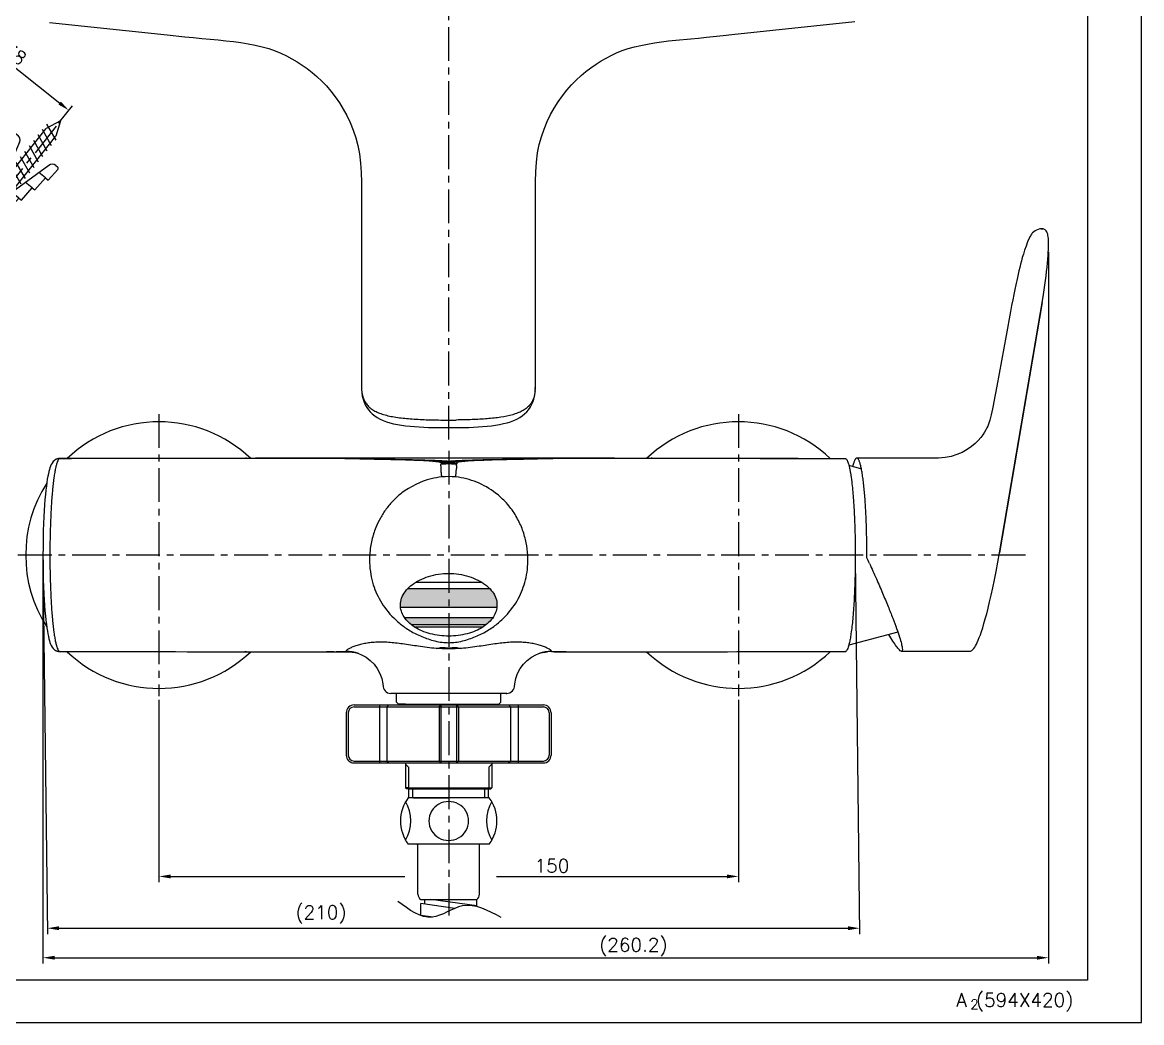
# Model space of a CAD drawing. Extents: x 33214 to 33808, y -33857 to -33437.
# Drawn here: x 33517.8 to 33807.5, y -33857 to -33598.2 of the extents above; entities that cross this region are included whole.
import ezdxf

# ---------------------------------------------------------------- set-up
doc = ezdxf.new("R2010")
doc.units = 0
doc.header["$LTSCALE"] = 7
doc.header["$MEASUREMENT"] = 0
doc.linetypes.add('CENTER', pattern=[2, 1.25, -0.25, 0.25, -0.25])
doc.layers.get('0').update_dxf_attribs({"color": 2, "linetype": 'CONTINUOUS'})
for name, color, linetype in [('00_COMPONENTS', 7, 'CONTINUOUS'), ('08_ALL_FEATURES', 7, 'CONTINUOUS'), ('CL', 1, 'CENTER'), ('D', 2, 'CONTINUOUS'), ('DWG', 7, 'CONTINUOUS'), ('TRINITY_FB_BODY-SHAPE', 7, 'CONTINUOUS'), ('TXT', 4, 'CONTINUOUS')]:
    doc.layers.add(name, color=color, linetype=linetype)
doc.styles.add('GHS', font='romans', dxfattribs={"bigfont": 'ghs'})
pattern_1 = [(0, (20386.34766, -23486.2582), (0, 0.216506351), [0.125, -0.25]), (120, (20386.34766, -23486.2582), (-0.1875, -0.1082531755), [0.125, -0.25]), (60, (20386.47266, -23486.2582), (-0.1875, 0.1082531755), [0.125, -0.25])]

# ---------------------------------------------------------------- blocks, each defined once
blk = doc.blocks.new('S')
at = {"layer": 'DWG', "color": 2}
for p, q in [((5596.35, 3276.4), (5600.01, 3276.61)), ((5568.04, 3273.82), (5567.54, 3273.82)), ((5567.54, 3264.82), (5567.54, 3273.82)), ((5568.04, 3273.82), (5568.04, 3269.32)), ((5568.04, 3273.82), (5570.94, 3270.92)), ((5587.98, 3274.17), (5592.17, 3274.41)), ((5587.98, 3273.36), (5587.98, 3274.17)), ((5599.43, 3274.15), (5587.98, 3271.06)), ((5592.17, 3275.28), (5596.35, 3275.51)), ((5592.17, 3274.41), (5592.17, 3275.28)), ((5592.17, 3274.41), (5592.17, 3272.19)), ((5596.35, 3275.51), (5596.35, 3276.4)), ((5596.35, 3275.51), (5596.35, 3273.32)), ((5600.54, 3276.11), (5600.54, 3275.6)), ((5570.94, 3270.92), (5575.79, 3270.92)), ((5570.94, 3270.92), (5570.94, 3267.72)), ((5583.79, 3272.32), (5575.79, 3272.32)), ((5575.79, 3272.32), (5575.79, 3269.32)), ((5583.79, 3273.12), (5587.98, 3273.36)), ((5583.79, 3272.32), (5583.79, 3273.12)), ((5583.79, 3266.32), (5583.79, 3272.32)), ((5587.82, 3267.72), (5589.37, 3271.57)), ((5587.98, 3273.36), (5587.98, 3269.32)), ((5587.98, 3270.92), (5606.46, 3270.92)), ((5589.37, 3267.07), (5591.18, 3271.57)), ((5591.18, 3267.07), (5592.99, 3271.57)), ((5592.99, 3267.07), (5594.8, 3271.57)), ((5594.8, 3267.07), (5596.61, 3271.57)), ((5596.61, 3267.07), (5598.42, 3271.57)), ((5598.42, 3267.07), (5600.23, 3271.57)), ((5600.23, 3267.07), (5602.04, 3271.57)), ((5602.04, 3267.07), (5603.85, 3271.57)), ((5603.85, 3267.07), (5605.66, 3271.57)), ((5605.66, 3267.07), (5607.47, 3271.57)), ((5610.33, 3269.33), (5606.46, 3270.92)), ((5568.04, 3264.82), (5568.04, 3269.32)), ((5575.79, 3266.32), (5575.79, 3269.32)), ((5587.98, 3265.28), (5587.98, 3269.32)), ((5610.33, 3269.33), (5606.47, 3267.72)), ((5568.04, 3264.82), (5570.94, 3267.72)), ((5570.94, 3267.72), (5575.79, 3267.72)), ((5583.79, 3266.32), (5575.79, 3266.32)), ((5583.79, 3266.32), (5583.79, 3265.52)), ((5583.79, 3265.52), (5587.98, 3265.28)), ((5587.98, 3267.72), (5606.46, 3267.72)), ((5599.43, 3264.49), (5587.98, 3267.59)), ((5587.98, 3265.28), (5587.98, 3264.47)), ((5592.17, 3264.23), (5592.17, 3266.45)), ((5596.35, 3263.13), (5596.35, 3265.32)), ((5567.54, 3264.82), (5568.04, 3264.82)), ((5587.98, 3264.47), (5592.17, 3264.23)), ((5592.17, 3264.23), (5592.17, 3263.37)), ((5592.17, 3263.37), (5596.35, 3263.13)), ((5596.35, 3263.13), (5596.35, 3262.24)), ((5596.35, 3262.24), (5600.01, 3262.03)), ((5600.54, 3263.04), (5600.54, 3262.53))]:
    blk.add_line(p, q, dxfattribs=at)
for centre, radius, start, end in [((5600.04, 3276.11), 0.5, 0.0005, 93.2254), ((5599.04, 3275.6), 1.5, 285.1209, 0.0005), ((5599.04, 3263.04), 1.5, 0.0005, 74.8801), ((5600.04, 3262.53), 0.5, 266.7756, 0.0005)]:
    blk.add_arc(centre, radius, start, end, dxfattribs=at)

msp = doc.modelspace()

# ---------------------------------------------------------------- hatches: boundary and pattern name
at = {"layer": 'D'}
h = msp.add_hatch(dxfattribs=at)
h.set_pattern_fill('HEX', color=256)
h.set_pattern_definition(pattern_1)
edge = h.paths.add_edge_path()
edge.add_line((33628.17, -33744.66), (33617.6, -33744.66))
edge.add_spline(control_points=[(33617.6, -33744.66), (33617.48, -33744.79), (33617.22, -33745.07), (33616.99, -33745.36), (33616.87, -33745.53)], knot_values=[0, 0, 0, 0, 0.203479, 0.442505, 0.442505, 0.442505, 0.442505], degree=3, periodic=0)
edge.add_spline(control_points=[(33616.87, -33745.53), (33616.49, -33746.04), (33615.89, -33747.13), (33615.67, -33748.36), (33615.67, -33748.95)], knot_values=[0, 0, 0, 0, 0.515282, 1, 1, 1, 1], degree=3, periodic=0)
edge.add_spline(control_points=[(33615.67, -33748.95), (33615.67, -33749.14), (33615.68, -33749.33), (33615.71, -33749.52)], knot_values=[0.964958, 0.964958, 0.964958, 0.964958, 1, 1, 1, 1], degree=3, periodic=0)
edge.add_line((33615.71, -33749.52), (33628.17, -33749.52))
edge.add_line((33628.17, -33749.52), (33628.17, -33744.66))
edge = h.paths.add_edge_path()
edge.add_spline(control_points=[(33640.67, -33748.95), (33640.67, -33748.36), (33640.46, -33747.13), (33639.85, -33746.04), (33639.48, -33745.53)], knot_values=[0, 0, 0, 0, 0.484718, 1, 1, 1, 1], degree=3, periodic=0)
edge.add_spline(control_points=[(33639.48, -33745.53), (33639.26, -33745.22), (33639.01, -33744.93), (33638.74, -33744.66)], knot_values=[0.557871, 0.557871, 0.557871, 0.557871, 1, 1, 1, 1], degree=3, periodic=0)
edge.add_line((33638.74, -33744.66), (33628.17, -33744.66))
edge.add_line((33628.17, -33744.66), (33628.17, -33749.52))
edge.add_line((33628.17, -33749.52), (33640.64, -33749.52))
edge.add_spline(control_points=[(33640.64, -33749.52), (33640.66, -33749.33), (33640.67, -33749.14), (33640.67, -33748.95)], knot_values=[0, 0, 0, 0, 0.035042, 0.035042, 0.035042, 0.035042], degree=3, periodic=0)
h = msp.add_hatch(dxfattribs=at)
h.set_pattern_fill('HEX', color=256)
h.set_pattern_definition(pattern_1)
edge = h.paths.add_edge_path()
edge.add_line((33628.17, -33752.16), (33616.71, -33752.16))
edge.add_spline(control_points=[(33616.71, -33752.16), (33617.02, -33752.62), (33617.58, -33753.26), (33618.22, -33753.82), (33618.46, -33754.01)], knot_values=[0.633999, 0.633999, 0.633999, 0.633999, 0.735328, 0.790628, 0.790628, 0.790628, 0.790628], degree=3, periodic=0)
edge.add_line((33618.46, -33754.01), (33628.17, -33754.01))
edge.add_line((33628.17, -33754.01), (33628.17, -33752.16))
edge = h.paths.add_edge_path()
edge.add_spline(control_points=[(33637.89, -33754.01), (33638.12, -33753.82), (33638.77, -33753.26), (33639.33, -33752.62), (33639.64, -33752.16)], knot_values=[0.209372, 0.209372, 0.209372, 0.209372, 0.264672, 0.366001, 0.366001, 0.366001, 0.366001], degree=3, periodic=0)
edge.add_line((33639.64, -33752.16), (33628.17, -33752.16))
edge.add_line((33628.17, -33752.16), (33628.17, -33754.01))
edge.add_line((33628.17, -33754.01), (33637.89, -33754.01))

# ---------------------------------------------------------------- linework, layer by layer
at = {"color": 7, "linetype": 'Continuous'}
for p, q in [((33734.86, -33713.7), (33731.78, -33712.88)), ((33744.43, -33755.96), (33731.72, -33759.36))]:
    msp.add_line(p, q, dxfattribs=at)
at = {"linetype": 'Continuous'}
msp.add_lwpolyline([(33213.53, -33857.02), (33807.53, -33857.02), (33807.53, -33437.02), (33213.53, -33437.02)], close=True, dxfattribs=at)
at = {"layer": '00_COMPONENTS', "color": 7, "linetype": 'Continuous'}
for p, q in [((33781.88, -33651.6), (33781.5, -33651.59)), ((33781.56, -33651.6), (33781.94, -33651.61)), ((33770.75, -33735.41), (33781.94, -33669.7)), ((33781.77, -33670.66), (33770.74, -33735.41)), ((33772.44, -33679.16), (33770.02, -33692.31)), ((33770.02, -33692.31), (33769.28, -33696.39)), ((33527.52, -33711.02), (33527.17, -33711.05)), ((33527.51, -33711.08), (33527.34, -33711.08)), ((33560.8, -33710.99), (33527.51, -33711.03)), ((33527.52, -33711.08), (33527.51, -33711.08)), ((33578.19, -33710.98), (33560.8, -33710.99)), ((33575.8, -33711), (33575.43, -33711)), ((33600.85, -33710.97), (33578.19, -33710.98)), ((33655.38, -33710.97), (33600.85, -33710.97)), ((33655.51, -33710.97), (33655.46, -33710.97)), ((33659.85, -33710.96), (33655.51, -33710.97)), ((33662.94, -33710.96), (33659.85, -33710.96)), ((33671.08, -33710.97), (33662.94, -33710.96)), ((33695.73, -33710.99), (33671.08, -33710.97)), ((33680.92, -33711), (33680.55, -33711)), ((33718.61, -33711.02), (33695.73, -33710.99)), ((33708.81, -33711.01), (33730.79, -33711.01)), ((33730.79, -33711.09), (33718.61, -33711.05)), ((33730.79, -33711.01), (33730.98, -33711.07)), ((33731, -33711.09), (33730.79, -33711.09)), ((33731, -33711.09), (33730.98, -33711.09)), ((33753.12, -33710.92), (33733.8, -33710.92)), ((33617.6, -33744.66), (33638.74, -33744.66)), ((33619.75, -33743.01), (33636.6, -33743.01)), ((33615.71, -33749.52), (33640.64, -33749.52)), ((33616.71, -33752.16), (33639.64, -33752.16)), ((33618.46, -33754.01), (33637.89, -33754.01)), ((33619.24, -33754.57), (33637.11, -33754.57)), ((33527.16, -33760.98), (33527.52, -33761.01)), ((33527.34, -33760.95), (33527.52, -33760.95)), ((33527.51, -33761.01), (33560.77, -33761.05)), ((33560.77, -33761.05), (33578.2, -33761.05)), ((33575.43, -33761.03), (33575.8, -33761.03)), ((33578.2, -33761.05), (33583, -33761.06)), ((33583, -33761.06), (33593.42, -33761.08)), ((33593.42, -33761.08), (33600.89, -33761.07)), ((33602.59, -33761.06), (33602.8, -33761.06)), ((33602.78, -33761.06), (33602.79, -33761.06)), ((33602.98, -33761.06), (33603, -33761.06)), ((33604.81, -33761.51), (33604.82, -33761.51)), ((33651.54, -33761.51), (33651.54, -33761.51)), ((33653.37, -33761.07), (33653.35, -33761.07)), ((33653.55, -33761.06), (33653.76, -33761.06)), ((33655.46, -33761.07), (33678.15, -33761.05)), ((33678.15, -33761.05), (33693.35, -33761.05)), ((33680.55, -33761.03), (33680.92, -33761.03)), ((33693.35, -33761.05), (33730.82, -33761.01)), ((33730.82, -33760.95), (33731, -33760.95)), ((33745.31, -33760.91), (33762.72, -33760.91)), ((33745.31, -33760.92), (33762.8, -33760.92)), ((33643.2, -33771.82), (33613.15, -33771.82)), ((33614.67, -33774.12), (33614.67, -33771.82)), ((33641.67, -33774.12), (33641.67, -33771.82)), ((33601.67, -33776.82), (33601.67, -33787.82)), ((33602.17, -33776.82), (33602.17, -33787.82)), ((33603.67, -33774.82), (33652.67, -33774.82)), ((33603.67, -33775.32), (33652.67, -33775.32)), ((33610.23, -33774.82), (33610.23, -33789.82)), ((33612.17, -33775.32), (33612.67, -33774.82)), ((33612.17, -33775.32), (33612.17, -33789.32)), ((33614.67, -33774.12), (33615.17, -33774.62)), ((33616.97, -33774.62), (33615.17, -33774.62)), ((33616.97, -33774.62), (33616.97, -33774.82)), ((33616.97, -33774.62), (33639.37, -33774.62)), ((33625.67, -33775.32), (33626.17, -33774.82)), ((33625.67, -33775.32), (33625.67, -33789.32)), ((33626.17, -33774.82), (33626.17, -33789.82)), ((33630.67, -33775.32), (33630.17, -33774.82)), ((33630.17, -33774.82), (33630.17, -33789.82)), ((33630.67, -33775.32), (33630.67, -33789.32)), ((33639.37, -33774.62), (33641.17, -33774.62)), ((33639.37, -33774.62), (33639.37, -33774.82)), ((33641.67, -33774.12), (33641.17, -33774.62)), ((33644.18, -33775.32), (33643.68, -33774.82)), ((33644.18, -33775.32), (33644.18, -33789.32)), ((33646.12, -33774.82), (33646.12, -33789.82)), ((33654.17, -33776.82), (33654.17, -33787.82)), ((33654.67, -33776.82), (33654.67, -33787.82)), ((33603.67, -33789.32), (33652.67, -33789.32)), ((33603.67, -33789.82), (33652.67, -33789.82)), ((33612.17, -33789.32), (33612.67, -33789.82)), ((33616.97, -33789.82), (33616.97, -33790.12)), ((33617.77, -33790.92), (33616.97, -33790.12)), ((33616.97, -33790.12), (33616.97, -33796.22)), ((33617.77, -33790.92), (33617.77, -33796.52)), ((33625.67, -33789.32), (33626.17, -33789.82)), ((33630.67, -33789.32), (33630.17, -33789.82)), ((33638.57, -33790.92), (33639.37, -33790.12)), ((33638.57, -33790.92), (33638.57, -33796.52)), ((33639.37, -33789.82), (33639.37, -33790.12)), ((33639.37, -33790.12), (33639.37, -33796.22)), ((33644.18, -33789.32), (33643.68, -33789.82)), ((33617.27, -33796.52), (33616.97, -33796.22)), ((33617.77, -33796.22), (33616.97, -33796.22)), ((33617.77, -33796.52), (33617.27, -33796.52)), ((33617.77, -33796.22), (33628.17, -33796.22)), ((33617.77, -33796.52), (33638.57, -33796.52)), ((33617.87, -33798.82), (33617.87, -33796.52)), ((33618.86, -33798.82), (33618.86, -33796.52)), ((33628.17, -33796.22), (33638.57, -33796.22)), ((33637.49, -33798.82), (33637.49, -33796.52)), ((33638.47, -33798.82), (33638.47, -33796.52)), ((33638.57, -33796.22), (33639.37, -33796.22)), ((33638.57, -33796.52), (33639.07, -33796.52)), ((33639.07, -33796.52), (33639.37, -33796.22)), ((33638.67, -33798.82), (33617.67, -33798.82)), ((33619.07, -33798.82), (33628.17, -33798.82)), ((33637.27, -33798.82), (33628.17, -33798.82))]:
    msp.add_line(p, q, dxfattribs=at)
for points in [[(33781.51, -33651.58), (33781.17, -33651.61), (33780.77, -33651.72), (33780.34, -33651.9), (33779.93, -33652.13), (33779.59, -33652.37), (33779.32, -33652.6), (33779.13, -33652.81), (33778.98, -33653), (33778.85, -33653.19), (33778.73, -33653.4), (33778.61, -33653.63), (33778.49, -33653.89)], [(33782.19, -33651.64), (33782.03, -33651.61), (33781.88, -33651.59)], [(33781.94, -33669.7), (33782.12, -33668.56), (33782.31, -33667.35), (33782.48, -33666.15), (33782.65, -33664.94), (33782.8, -33663.75), (33782.94, -33662.59), (33783.06, -33661.48), (33783.17, -33660.43), (33783.26, -33659.44), (33783.33, -33658.52), (33783.38, -33657.68), (33783.42, -33656.92), (33783.44, -33656.22), (33783.44, -33655.59), (33783.44, -33655.03), (33783.42, -33654.51), (33783.39, -33654.06), (33783.34, -33653.64), (33783.29, -33653.27), (33783.22, -33652.94), (33783.12, -33652.63), (33783, -33652.35), (33782.83, -33652.08), (33782.56, -33651.83), (33782.19, -33651.64)], [(33778.5, -33653.86), (33778.02, -33654.98), (33777.6, -33656.07), (33777.23, -33657.11), (33776.92, -33658.1), (33776.64, -33659.01), (33776.4, -33659.89), (33776.18, -33660.75), (33775.97, -33661.6), (33775.77, -33662.45), (33775.58, -33663.3), (33775.39, -33664.15), (33774.97, -33666.11)], [(33774.97, -33666.11), (33774.71, -33667.28), (33774.45, -33668.57), (33774.16, -33669.97), (33773.88, -33671.44), (33773.59, -33672.98), (33772.44, -33679.16)], [(33769.28, -33696.39), (33769.11, -33697.3), (33768.94, -33698.17), (33768.77, -33698.99), (33768.6, -33699.76), (33768.42, -33700.45), (33768.25, -33701.07), (33768.08, -33701.63), (33767.89, -33702.15), (33767.7, -33702.65), (33767.48, -33703.13), (33767.21, -33703.65), (33766.88, -33704.23), (33766.45, -33704.88), (33765.92, -33705.61), (33765.26, -33706.38), (33764.46, -33707.17), (33763.5, -33707.96), (33762.35, -33708.73), (33761.05, -33709.45), (33759.72, -33710.02), (33758.26, -33710.47), (33756.64, -33710.78), (33754.93, -33710.92), (33753.12, -33710.92)], [(33526.11, -33711.51), (33525.78, -33711.82), (33525.5, -33712.2), (33525.29, -33712.58), (33525.11, -33712.98), (33524.96, -33713.4), (33524.81, -33713.87), (33524.67, -33714.39), (33524.54, -33714.98), (33524.4, -33715.64), (33524.27, -33716.39), (33524.14, -33717.23), (33524.02, -33718.17), (33523.9, -33719.21), (33523.78, -33720.37), (33523.67, -33721.64), (33523.56, -33723.02), (33523.47, -33724.51), (33523.38, -33726.13), (33523.3, -33727.88), (33523.24, -33729.78), (33523.19, -33731.81), (33523.16, -33733.94), (33523.15, -33736.11), (33523.16, -33738.28), (33523.19, -33740.39), (33523.24, -33742.4), (33523.31, -33744.28), (33523.38, -33746.02), (33523.47, -33747.62), (33523.57, -33749.11), (33523.67, -33750.48), (33523.79, -33751.74), (33523.9, -33752.88), (33524.03, -33753.92), (33524.15, -33754.85), (33524.28, -33755.68), (33524.41, -33756.42), (33524.54, -33757.08), (33524.68, -33757.66), (33524.82, -33758.18), (33524.96, -33758.65), (33525.12, -33759.07), (33525.29, -33759.46), (33525.51, -33759.84), (33525.79, -33760.22), (33526.11, -33760.52)], [(33527.17, -33711.05), (33526.66, -33711.19), (33526.32, -33711.36)], [(33762.81, -33760.93), (33763.23, -33760.86), (33763.59, -33760.68), (33763.87, -33760.46), (33764.1, -33760.2), (33764.32, -33759.89), (33764.54, -33759.53), (33764.77, -33759.11), (33765, -33758.62), (33765.25, -33758.05), (33765.51, -33757.39), (33765.78, -33756.63), (33766.08, -33755.78), (33766.39, -33754.81), (33766.71, -33753.73), (33767.06, -33752.52), (33767.42, -33751.19), (33767.79, -33749.72), (33768.19, -33748.11), (33768.59, -33746.36), (33769.01, -33744.47), (33769.44, -33742.42), (33769.88, -33740.23), (33770.32, -33737.88), (33770.75, -33735.41)], [(33526.32, -33760.67), (33526.66, -33760.84), (33527.16, -33760.98)], [(33602.73, -33761.06), (33602.73, -33761.06), (33602.74, -33761.06), (33602.77, -33761.06), (33602.84, -33761.06), (33602.93, -33761.07), (33603.06, -33761.09), (33603.22, -33761.11), (33603.43, -33761.14), (33603.67, -33761.19), (33603.95, -33761.25), (33604.26, -33761.33), (33604.59, -33761.43), (33604.81, -33761.51)], [(33604.82, -33761.51), (33605.64, -33761.84), (33606.79, -33762.48), (33607.87, -33763.29), (33608.85, -33764.28), (33609.69, -33765.41), (33610.35, -33766.65), (33610.82, -33767.96), (33611.1, -33769.32), (33611.17, -33770.08)], [(33645.25, -33769.31), (33645.53, -33767.96), (33646, -33766.63), (33646.67, -33765.39), (33647.51, -33764.26), (33648.49, -33763.27), (33649.59, -33762.46), (33650.74, -33761.83), (33651.54, -33761.51)], [(33651.54, -33761.51), (33652.04, -33761.35), (33652.46, -33761.24), (33652.83, -33761.16), (33653.13, -33761.11), (33653.34, -33761.08), (33653.49, -33761.07), (33653.57, -33761.06), (33653.61, -33761.06), (33653.62, -33761.06)], [(33653.36, -33761.06), (33653.41, -33761.06), (33653.47, -33761.06)], [(33611.17, -33770.08), (33611.27, -33770.48), (33611.44, -33770.85), (33611.69, -33771.18), (33612, -33771.45), (33612.35, -33771.65), (33612.74, -33771.78), (33613.15, -33771.82)], [(33643.2, -33771.82), (33643.6, -33771.78), (33643.99, -33771.65), (33644.35, -33771.45), (33644.66, -33771.18), (33644.91, -33770.85), (33645.08, -33770.48), (33645.18, -33770.08), (33645.25, -33769.31)]]:
    msp.add_lwpolyline(points, dxfattribs=at)
for centre, radius, start, end in [((33527.34, -33713.05), 1.97, 121.1227, 128.7489), ((33527.34, -33713.05), 1.97, 90.1366, 121.099), ((33575.49, -48089.99), 14378.99, 90.000229, 90.19113), ((33732.66, -33752.21), 41.16, 92.3457, 92.6134), ((33730.85, -33711.26), 0.228, 50.4841, 57.4399), ((33630.72, -33737.45), 23.06, 162.5026, 164.5697), ((33630.49, -33737.37), 22.82, 158.2605, 162.512), ((33443.66, -33735.78), 292.75, 359.8164, 0.1099), ((33409.58, -33887.5), 359.93, 24.5039, 24.7663), ((33527.34, -33758.99), 1.97, 231.2509, 238.8756), ((33527.34, -33758.98), 1.97, 238.8993, 269.8623), ((33575.3, -19546.47), 14214.56, 269.807389, 270.000517), ((33594.45, -33453.71), 307.34, 270.3819, 271.3305), ((33600.93, -33551.49), 209.58, 270.0125, 270.4553), ((33601.59, -33770.7), 9.74, 70.682, 90.0214), ((33602.63, -33770.02), 8.96, 89.3239, 90.2256), ((33602.86, -33753.19), 7.87, 268.0084, 269.4059), ((33654.76, -33770.7), 9.74, 89.9784, 109.281), ((33653.72, -33770.03), 8.97, 90.663, 91.2625), ((33653.46, -33752.16), 8.9, 270.5993, 270.989), ((33653.72, -33770.02), 8.96, 89.7307, 90.663), ((33653.48, -33753.04), 8.02, 270.98, 271.9696), ((33662.45, -33416.62), 344.42, 268.7206, 269.5671), ((33643, -33769.86), 1.95, 270.0078, 275.7306), ((33603.67, -33776.82), 2, 90, 180), ((33603.67, -33776.82), 1.5, 90, 180), ((33652.67, -33776.82), 2, 0, 90), ((33652.67, -33776.82), 1.5, 0, 90), ((33603.67, -33787.82), 2, 180, 270), ((33603.67, -33787.82), 1.5, 180, 270), ((33652.67, -33787.82), 2, 270, 0), ((33652.67, -33787.82), 1.5, 270, 0), ((33625.67, -33804.82), 10, 143.0917, 216.8699), ((33608.35, -33804.82), 10, 330, 30), ((33628.06, -33804.84), 5.02, 88.6566, 271.3434), ((33628.29, -33804.84), 5.02, 268.6566, 91.3434), ((33647.99, -33804.82), 10, 150, 210), ((33630.67, -33804.82), 10, 323.1301, 36.8825)]:
    msp.add_arc(centre, radius, start, end, dxfattribs=at)
for points, knots in [([(33527.34, -33711.08), (33527.29, -33711.12), (33527.2, -33711.22), (33527.02, -33711.49), (33526.82, -33711.97), (33526.59, -33712.7), (33526.38, -33713.62), (33526.17, -33714.73), (33525.88, -33716.55), (33525.58, -33719.25), (33525.31, -33722.9), (33525.1, -33727.02), (33524.97, -33731.44), (33524.92, -33736.02), (33524.97, -33740.59), (33525.1, -33745.02), (33525.31, -33749.13), (33525.58, -33752.79), (33525.88, -33755.48), (33526.17, -33757.31), (33526.38, -33758.42), (33526.59, -33759.34), (33526.82, -33760.07), (33527.02, -33760.55), (33527.2, -33760.82), (33527.29, -33760.92), (33527.34, -33760.95)], [0, 0, 0, 0, 0.003508, 0.007857, 0.019287, 0.034434, 0.053235, 0.075601, 0.101443, 0.163178, 0.236863, 0.319509, 0.408183, 0.499996, 0.591809, 0.680483, 0.76313, 0.836817, 0.898555, 0.924398, 0.946765, 0.965566, 0.980713, 0.992143, 0.996492, 1, 1, 1, 1]), ([(33527.41, -33711.04), (33527.4, -33711.04), (33527.38, -33711.05), (33527.35, -33711.07), (33527.34, -33711.08)], [0, 0, 0, 0, 0.238802, 1, 1, 1, 1]), ([(33575.8, -33710.98), (33575.75, -33710.98), (33575.67, -33710.98), (33575.56, -33710.98), (33575.48, -33710.99), (33575.44, -33710.99), (33575.43, -33711)], [0, 0, 0, 0, 0.374395, 0.67424, 0.886715, 1, 1, 1, 1]), ([(33596.5, -33711), (33594.83, -33710.99), (33591.44, -33710.98), (33584.54, -33711), (33579.31, -33711), (33575.8, -33711)], [0, 0, 0, 0, 0.241739, 0.49142, 1, 1, 1, 1]), ([(33598.41, -33710.96), (33598.21, -33710.96), (33597.83, -33710.96), (33597.29, -33710.96), (33596.85, -33710.98), (33596.6, -33710.99), (33596.5, -33711)], [0, 0, 0, 0, 0.310346, 0.603251, 0.844493, 1, 1, 1, 1]), ([(33624.04, -33711.77), (33623.43, -33711.72), (33622.03, -33711.63), (33619.67, -33711.52), (33616.8, -33711.42), (33614.12, -33711.36), (33611.76, -33711.3), (33609.83, -33711.27), (33607.81, -33711.22), (33604.94, -33711.16), (33601.16, -33711.06), (33598.08, -33711.01), (33596.5, -33711)], [0, 0, 0, 0, 0.066576, 0.152978, 0.257487, 0.378675, 0.445073, 0.515086, 0.588544, 0.665257, 0.82754, 1, 1, 1, 1]), ([(33600.98, -33710.97), (33602.56, -33710.97), (33605.63, -33711.01), (33609.4, -33711.11), (33612.26, -33711.19), (33614.86, -33711.25), (33617.86, -33711.29), (33621.13, -33711.36), (33623.94, -33711.47), (33626.24, -33711.56), (33627.59, -33711.64), (33628.18, -33711.68)], [0, 0, 0, 0, 0.174847, 0.338653, 0.415814, 0.489518, 0.625931, 0.746651, 0.850353, 0.935363, 1, 1, 1, 1]), ([(33624.04, -33711.77), (33624.73, -33711.72), (33625.76, -33711.69), (33627.14, -33711.68), (33627.83, -33711.68), (33628.18, -33711.68)], [0, 0, 0, 0, 0.499737, 0.749897, 1, 1, 1, 1]), ([(33626.18, -33712.13), (33626.16, -33712.11), (33626.09, -33712.08), (33625.89, -33712.01), (33625.5, -33711.94), (33624.85, -33711.85), (33624.34, -33711.8), (33624.04, -33711.77)], [0, 0, 0, 0, 0.041786, 0.102498, 0.293092, 0.59141, 1, 1, 1, 1]), ([(33626.18, -33713.58), (33626.18, -33713.5), (33626.18, -33713.34), (33626.19, -33713.13), (33626.17, -33712.96), (33626.15, -33712.84), (33626.13, -33712.7), (33626.14, -33712.6), (33626.16, -33712.55)], [0, 0, 0, 0, 0.231521, 0.471792, 0.595006, 0.72135, 0.853225, 1, 1, 1, 1]), ([(33626.16, -33712.55), (33626.17, -33712.51), (33626.21, -33712.45), (33626.26, -33712.37), (33626.28, -33712.3), (33626.27, -33712.21), (33626.22, -33712.16), (33626.18, -33712.13)], [0, 0, 0, 0, 0.244886, 0.480738, 0.588979, 0.698701, 1, 1, 1, 1]), ([(33630.15, -33712.55), (33629.84, -33712.5), (33629.17, -33712.45), (33628.15, -33712.43), (33627.13, -33712.45), (33626.47, -33712.51), (33626.16, -33712.55)], [0, 0, 0, 0, 0.232231, 0.500009, 0.767787, 1, 1, 1, 1]), ([(33626.18, -33712.13), (33626.49, -33712.09), (33627.15, -33712.05), (33628.18, -33712.03), (33629.2, -33712.05), (33629.86, -33712.1), (33630.17, -33712.13)], [0, 0, 0, 0, 0.232432, 0.499984, 0.767548, 1, 1, 1, 1]), ([(33628.18, -33711.68), (33628.76, -33711.64), (33630.12, -33711.56), (33632.41, -33711.46), (33634.65, -33711.38), (33636.69, -33711.33), (33639.02, -33711.28), (33641.49, -33711.25), (33644.1, -33711.19), (33646.95, -33711.11), (33650.72, -33711.01), (33653.79, -33710.97), (33655.38, -33710.97)], [0, 0, 0, 0, 0.064634, 0.149653, 0.253346, 0.311669, 0.37407, 0.510488, 0.584192, 0.661351, 0.825153, 1, 1, 1, 1]), ([(33628.18, -33711.68), (33628.86, -33711.68), (33629.9, -33711.68), (33631.28, -33711.72), (33631.96, -33711.75), (33632.31, -33711.77)], [0, 0, 0, 0, 0.500177, 0.750167, 1, 1, 1, 1]), ([(33630.15, -33712.55), (33630.13, -33712.59), (33630.11, -33712.69), (33630.13, -33712.83), (33630.16, -33712.96), (33630.17, -33713.13), (33630.17, -33713.34), (33630.17, -33713.5), (33630.17, -33713.58)], [0, 0, 0, 0, 0.139214, 0.27404, 0.406308, 0.532271, 0.771055, 1, 1, 1, 1]), ([(33630.17, -33712.13), (33630.19, -33712.15), (33630.22, -33712.2), (33630.25, -33712.26), (33630.26, -33712.32), (33630.24, -33712.39), (33630.2, -33712.46), (33630.16, -33712.51), (33630.15, -33712.55)], [0, 0, 0, 0, 0.193111, 0.339552, 0.456943, 0.562256, 0.774545, 1, 1, 1, 1]), ([(33632.31, -33711.77), (33632.01, -33711.8), (33631.5, -33711.85), (33630.86, -33711.94), (33630.46, -33712.01), (33630.26, -33712.08), (33630.19, -33712.11), (33630.17, -33712.13)], [0, 0, 0, 0, 0.408571, 0.706899, 0.897498, 0.958212, 1, 1, 1, 1]), ([(33659.85, -33711), (33658.27, -33711.01), (33655.19, -33711.06), (33651.42, -33711.16), (33648.55, -33711.22), (33646.52, -33711.27), (33644.6, -33711.3), (33642.23, -33711.36), (33639.55, -33711.42), (33636.68, -33711.52), (33634.32, -33711.63), (33632.92, -33711.72), (33632.31, -33711.77)], [0, 0, 0, 0, 0.17246, 0.334743, 0.411456, 0.484913, 0.554926, 0.621324, 0.742512, 0.847029, 0.933422, 1, 1, 1, 1]), ([(33659.85, -33711), (33659.75, -33710.99), (33659.5, -33710.98), (33659.06, -33710.96), (33658.53, -33710.96), (33658.14, -33710.96), (33657.94, -33710.96)], [0, 0, 0, 0, 0.155514, 0.396756, 0.689658, 1, 1, 1, 1]), ([(33680.55, -33711), (33677.04, -33711), (33671.81, -33711), (33664.91, -33710.98), (33661.52, -33710.99), (33659.85, -33711)], [0, 0, 0, 0, 0.508579, 0.758261, 1, 1, 1, 1]), ([(33680.92, -33711), (33680.91, -33710.99), (33680.87, -33710.99), (33680.79, -33710.98), (33680.68, -33710.98), (33680.6, -33710.98), (33680.55, -33710.98)], [0, 0, 0, 0, 0.1133, 0.325778, 0.625616, 1, 1, 1, 1]), ([(33718.61, -33711.02), (33719.61, -33711.02), (33721.61, -33711.02), (33724.62, -33711.03), (33727.13, -33711.04), (33729.13, -33711.05), (33730.13, -33711.05), (33730.63, -33711.06)], [0, 0, 0, 0, 0.249829, 0.499814, 0.749998, 0.875148, 1, 1, 1, 1]), ([(33730.63, -33711.06), (33730.66, -33711.06), (33730.78, -33711.07), (33730.89, -33711.07), (33730.98, -33711.07)], [0, 0, 0, 0, 0.253554, 1, 1, 1, 1]), ([(33731, -33711.09), (33731.08, -33711.15), (33731.24, -33711.35), (33731.43, -33711.75), (33731.62, -33712.3), (33731.81, -33712.99), (33732, -33713.82), (33732.25, -33715.19), (33732.4, -33716.3), (33732.49, -33717.08)], [0, 0, 0, 0, 0.050123, 0.120534, 0.212907, 0.327588, 0.464332, 0.622549, 1, 1, 1, 1]), ([(33736.41, -33735.21), (33736.41, -33734.47), (33736.39, -33732.99), (33736.34, -33730.07), (33736.25, -33727.21), (33736.12, -33724.42), (33736, -33722.45), (33735.86, -33720.59), (33735.71, -33718.82), (33735.53, -33717.17), (33735.33, -33715.65), (33735.12, -33714.33), (33734.93, -33713.36), (33734.76, -33712.69), (33734.64, -33712.27), (33734.52, -33711.9), (33734.4, -33711.59), (33734.28, -33711.34), (33734.15, -33711.14), (33734.02, -33711.01), (33733.91, -33710.94), (33733.82, -33710.92), (33733.73, -33710.93), (33733.61, -33710.98), (33733.48, -33711.1), (33733.36, -33711.28), (33733.23, -33711.52), (33733.11, -33711.81), (33732.99, -33712.16), (33732.91, -33712.42), (33732.87, -33712.56), (33732.87, -33712.57), (33732.82, -33712.75), (33732.77, -33712.94), (33732.73, -33713.13)], [0, 0, 0, 0, 0.0464244, 0.0927066, 0.1831108, 0.2263681, 0.2677519, 0.3068314, 0.3431771, 0.3790792, 0.4110953, 0.4390635, 0.4628312, 0.4730984, 0.4822689, 0.4903335, 0.4972903, 0.5031497, 0.5079466, 0.5117671, 0.5148101, 0.5161689, 0.5175088, 0.5204087, 0.5239903, 0.5284946, 0.5340313, 0.5406481, 0.5483641, 0.5571838, 0.5576263, 0.5576263, 0.5576263, 0.5698368, 0.5698368, 0.5698368, 0.5698368]), ([(33626.38, -33715.8), (33625.44, -33715.9), (33621.75, -33716.57), (33618.25, -33718.25), (33616.03, -33719.95)], [0, 0, 0, 0, 0.251664, 1, 1, 1, 1]), ([(33626.38, -33715.8), (33626.36, -33715.66), (33626.33, -33715.38), (33626.3, -33714.98), (33626.26, -33714.61), (33626.23, -33714.27), (33626.21, -33714.03), (33626.19, -33713.86), (33626.19, -33713.77), (33626.18, -33713.69), (33626.18, -33713.63), (33626.18, -33713.6), (33626.17, -33713.58), (33626.18, -33713.58)], [0, 0, 0, 0, 0.186743, 0.369846, 0.541379, 0.693913, 0.82084, 0.872928, 0.916662, 0.95155, 0.977235, 0.993426, 1, 1, 1, 1]), ([(33629.97, -33715.8), (33629.99, -33715.66), (33630.02, -33715.39), (33630.06, -33714.99), (33630.09, -33714.61), (33630.12, -33714.28), (33630.14, -33714.04), (33630.16, -33713.87), (33630.16, -33713.77), (33630.17, -33713.7), (33630.17, -33713.64), (33630.17, -33713.6), (33630.17, -33713.59), (33630.17, -33713.58)], [0, 0, 0, 0, 0.186771, 0.369875, 0.541374, 0.693849, 0.820717, 0.872785, 0.916509, 0.951402, 0.977108, 0.993342, 1, 1, 1, 1]), ([(33640.32, -33719.96), (33638.83, -33718.81), (33635.53, -33716.93), (33631.84, -33716), (33629.97, -33715.8)], [0, 0, 0, 0, 0.499087, 1, 1, 1, 1]), ([(33732.49, -33717.08), (33732.66, -33718.46), (33732.94, -33721.47), (33733.22, -33726.3), (33733.38, -33731.61), (33733.42, -33737.15), (33733.33, -33742.63), (33733.12, -33747.78), (33732.8, -33752.33), (33732.49, -33755.12), (33732.3, -33756.37)], [0, 0, 0, 0, 0.1058, 0.230809, 0.368199, 0.511082, 0.652563, 0.785745, 0.903743, 1, 1, 1, 1]), ([(33616.03, -33719.95), (33615.26, -33720.54), (33613.82, -33721.83), (33611.96, -33724.02), (33610.43, -33726.39), (33609.64, -33728.07), (33609.3, -33728.92)], [0, 0, 0, 0, 0.256171, 0.509347, 0.757889, 1, 1, 1, 1]), ([(33647.69, -33743.72), (33647.95, -33742.88), (33648.39, -33741.1), (33648.72, -33738.25), (33648.65, -33735.18), (33648.11, -33731.95), (33647.05, -33728.65), (33645.41, -33725.42), (33643.16, -33722.45), (33641.32, -33720.73), (33640.32, -33719.96)], [0, 0, 0, 0, 0.100054, 0.208025, 0.324021, 0.447853, 0.578777, 0.715519, 0.856487, 1, 1, 1, 1]), ([(33608.49, -33731.31), (33608.18, -33732.43), (33607.75, -33734.65), (33607.61, -33737.92), (33607.93, -33740.94), (33608.38, -33742.83), (33608.66, -33743.72)], [0, 0, 0, 0, 0.277586, 0.537056, 0.777783, 1, 1, 1, 1]), ([(33737.1, -33738.21), (33737.69, -33739.52), (33738.83, -33742.07), (33740.44, -33745.77), (33741.86, -33749.18), (33743.08, -33752.24), (33744.07, -33754.89), (33744.8, -33757.07), (33745.35, -33758.77), (33745.51, -33759.91), (33745.73, -33760.67), (33745.4, -33760.94), (33745.31, -33760.91)], [0, 0, 0, 0, 0.176604, 0.342141, 0.493793, 0.629532, 0.746384, 0.840801, 0.912524, 0.961352, 0.988067, 1, 1, 1, 1]), ([(33618.68, -33743.72), (33619.3, -33743.26), (33620.67, -33742.42), (33623.79, -33741.15), (33626.41, -33740.75), (33628.17, -33740.75)], [0, 0, 0, 0, 0.228543, 0.475897, 1, 1, 1, 1]), ([(33628.17, -33740.75), (33629.94, -33740.75), (33632.56, -33741.15), (33635.68, -33742.42), (33637.05, -33743.26), (33637.66, -33743.72)], [0, 0, 0, 0, 0.524105, 0.771458, 1, 1, 1, 1]), ([(33608.66, -33743.72), (33608.92, -33744.54), (33609.55, -33746.16), (33611.27, -33749.36), (33613.73, -33752.31), (33616.85, -33754.82), (33619.68, -33756.51), (33622.33, -33757.61), (33624.63, -33758.27), (33625.84, -33758.51), (33626.46, -33758.6)], [0, 0, 0, 0, 0.105276, 0.213855, 0.445347, 0.571343, 0.705515, 0.848519, 0.923285, 1, 1, 1, 1]), ([(33616.87, -33745.53), (33616.99, -33745.36), (33617.52, -33744.69), (33618.16, -33744.11), (33618.68, -33743.72)], [0, 0, 0, 0, 0.239026, 1, 1, 1, 1]), ([(33629.89, -33758.6), (33630.51, -33758.51), (33631.72, -33758.27), (33634.02, -33757.61), (33636.67, -33756.51), (33639.5, -33754.82), (33642.62, -33752.31), (33645.08, -33749.36), (33646.8, -33746.17), (33647.43, -33744.54), (33647.69, -33743.72)], [0, 0, 0, 0, 0.076716, 0.15148, 0.294487, 0.428656, 0.554649, 0.786142, 0.89472, 1, 1, 1, 1]), ([(33637.66, -33743.72), (33637.84, -33743.86), (33638.51, -33744.39), (33639.11, -33745.02), (33639.48, -33745.53)], [0, 0, 0, 0, 0.2618, 1, 1, 1, 1]), ([(33615.67, -33748.95), (33615.67, -33748.36), (33615.89, -33747.13), (33616.49, -33746.04), (33616.87, -33745.53)], [0, 0, 0, 0, 0.484718, 1, 1, 1, 1]), ([(33639.48, -33745.53), (33639.85, -33746.04), (33640.46, -33747.13), (33640.67, -33748.36), (33640.67, -33748.95)], [0, 0, 0, 0, 0.515282, 1, 1, 1, 1]), ([(33628.17, -33756.99), (33626.57, -33756.99), (33624.18, -33756.7), (33621.25, -33755.71), (33619.35, -33754.72), (33617.78, -33753.51), (33616.59, -33752.11), (33615.85, -33750.57), (33615.67, -33749.48), (33615.67, -33748.95)], [0, 0, 0, 0, 0.296169, 0.436505, 0.56803, 0.689298, 0.800251, 0.902609, 1, 1, 1, 1]), ([(33640.67, -33748.95), (33640.67, -33749.48), (33640.5, -33750.57), (33639.76, -33752.11), (33638.57, -33753.51), (33637, -33754.72), (33635.1, -33755.71), (33632.17, -33756.7), (33629.78, -33756.99), (33628.17, -33756.99)], [0, 0, 0, 0, 0.097391, 0.199749, 0.310702, 0.43197, 0.563495, 0.703831, 1, 1, 1, 1]), ([(33732.3, -33756.37), (33732.23, -33756.84), (33732.1, -33757.69), (33731.86, -33758.84), (33731.62, -33759.75), (33731.42, -33760.27), (33731.32, -33760.48)], [0, 0, 0, 0, 0.33184, 0.610355, 0.83335, 1, 1, 1, 1]), ([(33745.31, -33760.91), (33745.11, -33760.85), (33744.68, -33760.41), (33743.98, -33759.54), (33743.09, -33758.19), (33742.45, -33757.15), (33742.11, -33756.58)], [0, 0, 0, 0, 0.0220488, 0.0628206, 0.1230772, 0.1946541, 0.1946541, 0.1946541, 0.1946541]), ([(33624.89, -33760.17), (33623.36, -33760.06), (33620.47, -33759.67), (33616.39, -33759.01), (33613.24, -33758.63), (33610.92, -33758.54), (33609.31, -33758.57), (33607.79, -33758.69), (33606.37, -33758.91), (33605.27, -33759.16), (33604.45, -33759.4), (33603.89, -33759.59), (33603.38, -33759.78), (33602.91, -33759.98), (33602.5, -33760.18), (33602.15, -33760.37), (33601.91, -33760.53), (33601.76, -33760.65), (33601.68, -33760.73), (33601.62, -33760.8), (33601.58, -33760.86), (33601.56, -33760.92), (33601.58, -33760.95), (33601.59, -33760.96)], [0, 0, 0, 0, 0.192834, 0.364347, 0.517378, 0.588036, 0.655134, 0.718703, 0.778545, 0.834243, 0.860307, 0.884986, 0.908102, 0.929422, 0.948573, 0.965163, 0.978821, 0.984432, 0.989175, 0.993023, 0.995986, 0.998181, 1, 1, 1, 1]), ([(33626.46, -33758.6), (33626.74, -33758.63), (33627.32, -33758.68), (33628.18, -33758.7), (33629.04, -33758.68), (33629.61, -33758.63), (33629.89, -33758.6)], [0, 0, 0, 0, 0.249323, 0.500009, 0.750656, 1, 1, 1, 1]), ([(33654.76, -33760.96), (33654.77, -33760.95), (33654.78, -33760.92), (33654.77, -33760.86), (33654.73, -33760.8), (33654.67, -33760.73), (33654.59, -33760.65), (33654.44, -33760.53), (33654.2, -33760.37), (33653.85, -33760.18), (33653.44, -33759.98), (33652.97, -33759.78), (33652.46, -33759.59), (33651.9, -33759.4), (33651.08, -33759.16), (33649.97, -33758.91), (33648.56, -33758.69), (33647.04, -33758.57), (33645.43, -33758.54), (33643.1, -33758.64), (33639.96, -33759.01), (33635.88, -33759.68), (33632.99, -33760.06), (33631.45, -33760.17)], [0, 0, 0, 0, 0.001818, 0.00401, 0.006971, 0.010815, 0.015555, 0.021163, 0.034812, 0.051395, 0.070541, 0.091856, 0.114967, 0.139646, 0.165707, 0.221405, 0.281249, 0.344822, 0.411925, 0.482591, 0.635642, 0.807173, 1, 1, 1, 1]), ([(33527.34, -33760.95), (33527.35, -33760.96), (33527.4, -33761), (33527.46, -33761.01), (33527.51, -33761.01)], [0, 0, 0, 0, 0.276308, 1, 1, 1, 1]), ([(33575.8, -33761.05), (33575.75, -33761.05), (33575.67, -33761.05), (33575.56, -33761.05), (33575.48, -33761.04), (33575.44, -33761.04), (33575.43, -33761.03)], [0, 0, 0, 0, 0.374595, 0.674501, 0.886906, 1, 1, 1, 1]), ([(33575.8, -33761.03), (33579.31, -33761.04), (33584.54, -33761.04), (33591.44, -33761.05), (33594.83, -33761.05), (33596.5, -33761.03)], [0, 0, 0, 0, 0.508562, 0.758277, 1, 1, 1, 1]), ([(33598.42, -33761.07), (33598.22, -33761.07), (33597.83, -33761.07), (33597.29, -33761.07), (33596.85, -33761.06), (33596.6, -33761.05), (33596.5, -33761.04)], [0, 0, 0, 0, 0.310445, 0.603626, 0.844955, 1, 1, 1, 1]), ([(33601.59, -33760.96), (33601.6, -33760.97), (33601.64, -33760.99), (33601.71, -33761.01), (33601.81, -33761.02), (33601.93, -33761.03), (33602.07, -33761.04), (33602.29, -33761.05), (33602.46, -33761.06), (33602.58, -33761.06)], [0, 0, 0, 0, 0.050149, 0.12804, 0.227675, 0.345962, 0.48161, 0.634458, 1, 1, 1, 1]), ([(33624.89, -33760.18), (33625.07, -33760.16), (33625.37, -33760.12), (33625.75, -33760.05), (33626.01, -33759.99), (33626.14, -33759.93), (33626.18, -33759.9)], [0, 0, 0, 0, 0.397304, 0.687919, 0.883782, 1, 1, 1, 1]), ([(33628.17, -33760.26), (33627.62, -33760.26), (33626.52, -33760.25), (33625.43, -33760.22), (33624.89, -33760.18)], [0, 0, 0, 0, 0.508403, 1, 1, 1, 1]), ([(33626.18, -33759.9), (33626.51, -33759.94), (33627.18, -33759.99), (33628.18, -33760), (33629.17, -33759.99), (33629.84, -33759.94), (33630.17, -33759.9)], [0, 0, 0, 0, 0.249986, 0.500045, 0.75016, 1, 1, 1, 1]), ([(33631.45, -33760.18), (33630.92, -33760.22), (33629.82, -33760.25), (33628.73, -33760.26), (33628.17, -33760.26)], [0, 0, 0, 0, 0.491576, 1, 1, 1, 1]), ([(33630.17, -33759.9), (33630.21, -33759.93), (33630.34, -33759.99), (33630.59, -33760.05), (33630.98, -33760.12), (33631.28, -33760.16), (33631.45, -33760.18)], [0, 0, 0, 0, 0.115838, 0.311547, 0.602288, 1, 1, 1, 1]), ([(33657.93, -33761.07), (33658.13, -33761.07), (33658.52, -33761.07), (33659.06, -33761.07), (33659.5, -33761.06), (33659.75, -33761.05), (33659.85, -33761.04)], [0, 0, 0, 0, 0.310394, 0.603522, 0.844851, 1, 1, 1, 1]), ([(33659.85, -33761.03), (33661.52, -33761.05), (33664.91, -33761.05), (33671.81, -33761.04), (33677.04, -33761.04), (33680.55, -33761.03)], [0, 0, 0, 0, 0.241725, 0.491439, 1, 1, 1, 1]), ([(33680.55, -33761.05), (33680.6, -33761.05), (33680.68, -33761.05), (33680.79, -33761.05), (33680.87, -33761.04), (33680.91, -33761.04), (33680.92, -33761.03)], [0, 0, 0, 0, 0.37479, 0.674776, 0.887121, 1, 1, 1, 1]), ([(33731, -33760.95), (33730.96, -33760.98), (33730.9, -33761), (33730.84, -33761.01), (33730.82, -33761.01)], [0, 0, 0, 0, 0.742691, 1, 1, 1, 1]), ([(33731.32, -33760.48), (33731.27, -33760.58), (33731.18, -33760.75), (33731.06, -33760.9), (33731, -33760.95)], [0, 0, 0, 0, 0.570525, 1, 1, 1, 1])]:
    msp.add_open_spline(points, degree=3, knots=knots, dxfattribs=at)
for points in [[(33527.51, -33711.03), (33527.47, -33711.03), (33527.44, -33711.03), (33527.41, -33711.04)], [(33693.39, -33711.01), (33689.24, -33711), (33685.08, -33711), (33680.92, -33711)], [(33718.61, -33711.05), (33710.2, -33711.03), (33701.8, -33711.01), (33693.39, -33711.01)], [(33629.97, -33715.8), (33628.78, -33715.69), (33627.57, -33715.7), (33626.38, -33715.8)], [(33680.92, -33761.03), (33685.06, -33761.04), (33689.2, -33761.03), (33693.35, -33761.03)], [(33693.35, -33761.03), (33705.84, -33761.02), (33718.33, -33760.98), (33730.82, -33760.95)]]:
    msp.add_open_spline(points, degree=3, dxfattribs=at)
at = {"layer": '08_ALL_FEATURES', "color": 7, "linetype": 'Continuous'}
for centre, start, end in [((33553.17, -33736.02), 46.4387, 133.5613), ((33703.17, -33736.02), 46.4387, 133.5613), ((33553.17, -33736.02), 147.3697, 212.6311), ((33553.17, -33736.02), 226.4387, 313.5613), ((33703.17, -33736.02), 226.4387, 313.5613)]:
    msp.add_arc(centre, 34.5, start, end, dxfattribs=at)
at = {"layer": 'CL'}
for p, q in [((33628.17, -33706.12), (33628.17, -33537.18)), ((33526.54, -33625.03), (33496.91, -33662.33)), ((33553.17, -33699.52), (33553.17, -33772.52)), ((33703.17, -33699.52), (33703.17, -33772.52)), ((33628.17, -33709.02), (33628.17, -33829.33)), ((33777.43, -33736.02), (33516.67, -33736.02))]:
    msp.add_line(p, q, dxfattribs=at)
at = {"layer": 'D'}
for p, q in [((33502.41, -33599.14), (33527.47, -33619.04)), ((33527.16, -33624.25), (33530.75, -33619.73)), ((33783.43, -33657.57), (33783.43, -33841.73)), ((33523.15, -33737.02), (33524.28, -33834.09)), ((33523.15, -33737.11), (33523.15, -33841.73)), ((33733.4, -33737.02), (33734.53, -33834.09)), ((33553.17, -33773.52), (33553.17, -33820.69)), ((33703.17, -33773.52), (33703.17, -33820.69)), ((33556.17, -33819.19), (33616.81, -33819.19)), ((33640.58, -33819.19), (33700.17, -33819.19)), ((33527.28, -33832.59), (33731.53, -33832.59)), ((33526.15, -33840.23), (33780.43, -33840.23))]:
    msp.add_line(p, q, dxfattribs=at)
at = {"layer": 'D', "linetype": 'Continuous'}
for p, q in [((33633.22, -33741.51), (33633.22, -33741.5)), ((33633.22, -33741.51), (33633.25, -33741.51)), ((33634.16, -33741.84), (33634.17, -33741.83)), ((33620.08, -33742.81), (33620.1, -33742.81)), ((33620.1, -33742.81), (33620.11, -33742.8))]:
    msp.add_line(p, q, dxfattribs=at)
at = {"layer": 'D'}
msp.add_spline([(33641.76, -33829.84), (33631.72, -33826.83), (33623.88, -33829.73), (33615, -33825.67)], degree=3, dxfattribs=at)
for points in [[(33527.78, -33618.65), (33527.16, -33619.43), (33529.82, -33620.91)], [(33556.17, -33818.69), (33556.17, -33819.69), (33553.17, -33819.19)], [(33700.17, -33818.69), (33700.17, -33819.69), (33703.17, -33819.19)], [(33527.28, -33832.09), (33527.28, -33833.09), (33524.28, -33832.59)], [(33731.53, -33832.09), (33731.53, -33833.09), (33734.53, -33832.59)], [(33526.15, -33839.73), (33526.15, -33840.73), (33523.15, -33840.23)], [(33780.43, -33839.73), (33780.43, -33840.73), (33783.43, -33840.23)]]:
    msp.add_solid(points, dxfattribs=at)
at = {"layer": 'DWG', "color": 7, "linetype": 'Continuous'}
for p, q in [((33638.67, -33810.82), (33617.67, -33810.82)), ((33619.92, -33810.82), (33620.22, -33810.82)), ((33620.22, -33823.8), (33620.22, -33810.82)), ((33636.12, -33823.8), (33636.12, -33810.82)), ((33620.92, -33825.12), (33621.92, -33825.12)), ((33621.92, -33825.12), (33635.42, -33825.12)), ((33621.92, -33825.12), (33621.92, -33826.37)), ((33635.42, -33826.79), (33623.54, -33825.12)), ((33635.42, -33826.79), (33635.42, -33825.12)), ((33629.72, -33827.47), (33620.92, -33826.23)), ((33620.92, -33829.26), (33620.92, -33826.23)), ((33634.42, -33826.65), (33634.42, -33826.79)), ((33624.08, -33829.7), (33620.92, -33829.26)), ((33621.92, -33829.4), (33621.92, -33829.6))]:
    msp.add_line(p, q, dxfattribs=at)
for centre, start, end in [((33621.72, -33823.85), 178.2676, 237.8), ((33634.62, -33823.85), 302.2, 1.7324)]:
    msp.add_arc(centre, 1.5, start, end, dxfattribs=at)
at = {"layer": 'TRINITY_FB_BODY-SHAPE', "color": 7, "linetype": 'Continuous'}
for p, q in [((33524.86, -33598.16), (33555.29, -33601.36)), ((33701.43, -33601.3), (33733.33, -33597.95)), ((33699.21, -33601.54), (33701.43, -33601.3)), ((33605.6, -33642.08), (33605.6, -33692.66)), ((33650.6, -33692.66), (33650.6, -33644.52)), ((33626.28, -33703.04), (33627.52, -33703.04)), ((33627.52, -33703.04), (33628.83, -33703.04))]:
    msp.add_line(p, q, dxfattribs=at)
for points in [[(33555.29, -33601.36), (33559.9, -33601.86), (33562.12, -33602.09), (33564.29, -33602.31), (33566.4, -33602.51), (33568.46, -33602.7), (33570.47, -33602.9), (33572.43, -33603.12), (33574.36, -33603.39), (33576.24, -33603.7), (33578.09, -33604.06), (33579.88, -33604.48), (33581.61, -33604.95), (33583.24, -33605.5), (33584.74, -33606.11), (33586.17, -33606.8), (33587.56, -33607.55), (33588.91, -33608.34), (33590.23, -33609.2), (33591.53, -33610.11), (33592.81, -33611.1), (33594.06, -33612.18), (33595.29, -33613.35), (33596.5, -33614.62), (33597.68, -33615.99), (33598.81, -33617.44), (33599.88, -33618.97), (33600.87, -33620.58), (33601.79, -33622.28), (33602.64, -33624.1), (33603.41, -33626.01), (33604.1, -33628), (33604.67, -33630.02), (33605.1, -33632.17), (33605.36, -33634.55), (33605.51, -33636.99), (33605.58, -33639.5), (33605.6, -33642.08)], [(33650.6, -33644.52), (33650.6, -33641.9), (33650.63, -33639.32), (33650.7, -33636.8), (33650.86, -33634.35), (33651.14, -33631.95), (33651.59, -33629.78), (33652.18, -33627.76), (33652.88, -33625.76), (33653.67, -33623.85), (33654.54, -33622.03), (33655.48, -33620.32), (33656.5, -33618.72), (33657.59, -33617.18), (33658.74, -33615.73), (33659.94, -33614.36), (33661.18, -33613.09), (33662.43, -33611.93), (33663.7, -33610.85), (33664.99, -33609.88), (33666.3, -33608.98), (33667.61, -33608.15), (33668.93, -33607.39), (33670.24, -33606.69), (33671.59, -33606.05), (33673.04, -33605.47), (33674.6, -33604.95), (33676.24, -33604.5), (33677.93, -33604.1), (33679.65, -33603.76), (33681.41, -33603.45), (33683.22, -33603.19), (33685.05, -33602.97), (33686.94, -33602.78)], [(33686.94, -33602.78), (33690.83, -33602.42), (33692.86, -33602.22), (33694.93, -33602), (33699.21, -33601.54)], [(33605.6, -33692.66), (33605.61, -33693.04), (33605.68, -33694), (33605.81, -33694.89), (33606.01, -33695.71), (33606.27, -33696.47), (33606.58, -33697.17), (33606.95, -33697.82), (33607.38, -33698.42), (33607.86, -33698.98), (33608.4, -33699.5), (33609.01, -33699.99), (33609.68, -33700.44), (33610.42, -33700.84), (33611.22, -33701.2), (33612.06, -33701.51), (33612.95, -33701.78), (33613.89, -33702.02), (33614.89, -33702.22), (33615.93, -33702.4), (33617.02, -33702.55), (33618.16, -33702.67), (33619.33, -33702.77), (33620.52, -33702.85), (33621.73, -33702.91), (33622.93, -33702.96), (33624.12, -33703), (33625.29, -33703.02), (33626.28, -33703.04)], [(33630.97, -33703.02), (33632.17, -33702.99), (33633.37, -33702.96), (33634.58, -33702.91), (33635.77, -33702.85), (33636.94, -33702.77), (33638.09, -33702.67), (33639.21, -33702.54), (33640.3, -33702.39), (33641.34, -33702.22), (33642.33, -33702.01), (33643.28, -33701.77), (33644.18, -33701.5), (33645.02, -33701.18), (33645.82, -33700.82), (33646.55, -33700.42), (33647.22, -33699.98), (33647.82, -33699.49), (33648.36, -33698.97), (33648.83, -33698.41), (33649.26, -33697.81), (33649.63, -33697.16), (33649.94, -33696.46), (33650.2, -33695.7), (33650.39, -33694.88), (33650.53, -33694), (33650.59, -33693.04), (33650.6, -33692.66)], [(33628.83, -33703.04), (33629.46, -33703.04), (33630.97, -33703.02)]]:
    msp.add_lwpolyline(points, dxfattribs=at)
for centre, radius, start, end in [((33640.26, -33692.64), 10.34, 356.6649, 359.6213), ((33639.66, -33692.63), 10.93, 359.6067, 359.8349), ((33641.24, -33692.69), 9.35, 354.9622, 356.6281)]:
    msp.add_arc(centre, radius, start, end, dxfattribs=at)
for points, knots in [([(33605.6, -33692.66), (33605.61, -33693.44), (33605.73, -33694.59), (33606.26, -33695.99), (33606.83, -33696.93), (33607.59, -33697.76), (33608.53, -33698.47), (33609.67, -33699.07), (33610.98, -33699.57), (33612.47, -33699.97), (33614.72, -33700.41), (33617.85, -33700.76), (33621.87, -33700.98), (33624.67, -33701.05), (33626.1, -33701.07)], [0, 0, 0, 0, 0.094109, 0.138105, 0.1816, 0.226161, 0.273434, 0.32493, 0.381611, 0.443742, 0.511209, 0.660699, 0.8255, 1, 1, 1, 1]), ([(33650.56, -33693.51), (33650.5, -33694.22), (33650.28, -33695.28), (33649.64, -33696.54), (33649, -33697.37), (33648.19, -33698.11), (33647.2, -33698.75), (33646.04, -33699.28), (33644.2, -33699.88), (33641.55, -33700.41), (33638.03, -33700.78), (33634.16, -33700.99), (33631.48, -33701.05), (33630.1, -33701.07)], [0, 0, 0, 0, 0.089966, 0.133051, 0.176482, 0.221733, 0.2703, 0.323374, 0.381555, 0.513037, 0.662711, 0.826597, 1, 1, 1, 1]), ([(33626.1, -33701.07), (33626.77, -33701.08), (33628.1, -33701.09), (33629.43, -33701.08), (33630.1, -33701.07)], [0, 0, 0, 0, 0.500075, 1, 1, 1, 1])]:
    msp.add_open_spline(points, degree=3, knots=knots, dxfattribs=at)
at = {"layer": 'TXT', "color": 4}
msp.add_line((33793.53, -33456.02), (33793.53, -33846.02), dxfattribs=at)
at = {"layer": 'TXT', "color": 4, "linetype": 'Continuous'}
msp.add_line((33793.53, -33846.02), (33239.53, -33846.02), dxfattribs=at)

# ---------------------------------------------------------------- block references
at = {"layer": 'D', "rotation": 51.54031405440168}
msp.add_blockref('S', (32598.27, -40050.16), dxfattribs=at)

# ---------------------------------------------------------------- texts
at = {"color": 7, "style": 'GHS'}
for s, height, p in [('A (594X420)', 3.5, (33759.54, -33852.94)), ('2', 2.5, (33763.19, -33853.54))]:
    msp.add_text(s, height=height, dxfattribs=at).set_placement(p)
at = {"layer": 'D', "insert": (33515.86, -33606.31), "char_height": 3.5, "attachment_point": 5, "rotation": 321.5403, "style": 'GHS'}
msp.add_mtext('\\A1;38', dxfattribs=at)
at = {"layer": 'D', "char_height": 3.5, "attachment_point": 5, "style": 'GHS'}
for s, insert in [('\\A1;150', (33654.89, -33816.44)), ('\\A1;(210)', (33595.1, -33829.06)), ('\\A1;(260.2)', (33675.96, -33837.48))]:
    msp.add_mtext(s, dxfattribs=dict(at, insert=insert))

doc.saveas('drawing.dxf')
